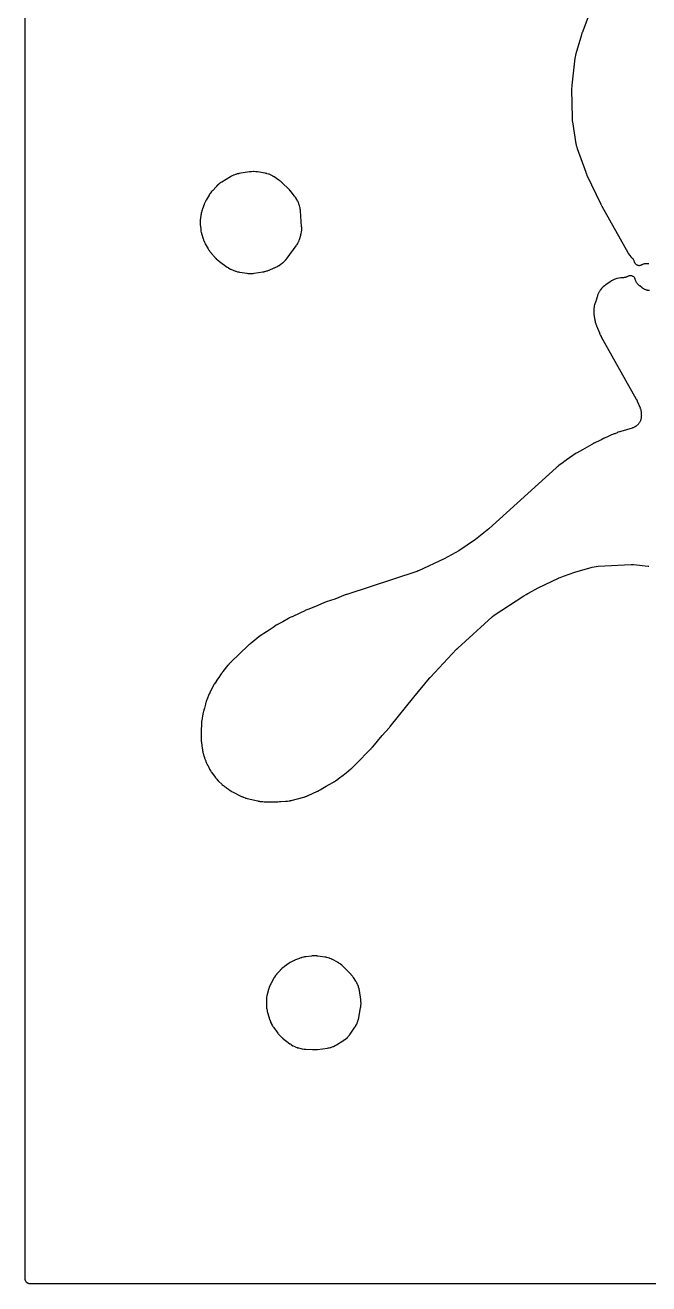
# Model space of a CAD drawing. Header units: millimetres. Extents: x 0 to 300, y 0 to 300.
# Drawn here: x -0.1 to 74.4, y -0.1 to 150 of the extents above; entities that cross this region are included whole.
import ezdxf

# ---------------------------------------------------------------- set-up
doc = ezdxf.new("R2010")
doc.units = ezdxf.units.MM
doc.layers.add('CUT', color=7, linetype='CONTINUOUS')

msp = doc.modelspace()

# ---------------------------------------------------------------- linework, layer by layer
at = {"layer": 'CUT'}
for points in [[(298.5266, -0.0625), (1.4375, -0.0625), (0.5522, -0.0625), (0.4788, -0.0589), (0.4206, -0.0503), (0.3635, -0.036), (0.3082, -0.0162), (0.255, 0.009), (0.2046, 0.0392), (0.1573, 0.0743), (0.1137, 0.1137), (0.0743, 0.1573), (0.0392, 0.2046), (0.009, 0.255), (-0.0162, 0.3082), (-0.036, 0.3635), (-0.0503, 0.4206), (-0.0589, 0.4788), (-0.0625, 0.5522), (-0.0625, 1.4375), (-0.0625, 298.5625)], [(68.9934, 156.0155), (66.4119, 149.106), (66.4083, 149.0962), (66.3841, 149.0277), (66.3804, 149.0172), (66.3519, 148.9313), (66.3485, 148.9209), (66.3271, 148.8526), (66.3237, 148.8414), (65.6614, 146.5697), (65.658, 146.5576), (65.6368, 146.4788), (65.6336, 146.4666), (65.6219, 146.419), (65.6164, 146.3945), (65.584, 146.2345), (65.5795, 146.2098), (65.5718, 146.1613), (65.5699, 146.1489), (65.5588, 146.068), (65.5572, 146.0555), (65.1806, 142.8287), (65.1786, 142.8093), (65.168, 142.683), (65.1667, 142.6635), (65.1586, 142.5047), (65.1579, 142.4852), (65.1555, 142.3585), (65.1555, 142.339), (65.2026, 138.9341), (65.2028, 138.9235), (65.2052, 138.8495), (65.2056, 138.8384), (65.2081, 138.7899), (65.2097, 138.7665), (65.2226, 138.6212), (65.2251, 138.5988), (65.23, 138.56), (65.2314, 138.5495), (65.2419, 138.477), (65.2438, 138.4653), (65.6747, 135.8613), (65.6771, 135.8478), (65.6936, 135.7605), (65.6963, 135.7471), (65.7075, 135.6948), (65.7138, 135.6682), (65.7586, 135.4962), (65.7661, 135.4699), (65.782, 135.4188), (65.7862, 135.4058), (65.8145, 135.3215), (65.819, 135.3086), (66.8456, 132.4651), (66.8506, 132.4515), (66.8848, 132.3636), (66.8902, 132.3502), (66.9357, 132.241), (66.9414, 132.2277), (66.9798, 132.1416), (66.9859, 132.1284), (68.6305, 128.6632), (68.6398, 128.6436), (68.644, 128.635), (68.6736, 128.5752), (68.6782, 128.566), (68.7163, 128.4921), (68.721, 128.4832), (68.7521, 128.4254), (68.7573, 128.4159), (71.8506, 122.899), (71.8577, 122.8866), (71.9052, 122.8065), (71.9126, 122.7943), (71.9423, 122.7469), (71.958, 122.723), (72.0626, 122.5722), (72.0975, 122.5267), (72.2143, 122.3885), (72.2534, 122.3466), (72.3829, 122.2202), (72.4257, 122.1822), (72.491, 122.1296), (72.5139, 122.0899), (72.5408, 122.0373), (72.5773, 121.9564), (72.5989, 121.9014), (72.6272, 121.8172), (72.6331, 121.7964), (72.652, 121.7403), (72.6763, 121.6864), (72.7058, 121.6351), (72.7402, 121.587), (72.7791, 121.5425), (72.8223, 121.5021), (72.8692, 121.4661), (72.9195, 121.4349), (72.9725, 121.4088), (73.0279, 121.388), (73.0851, 121.3728), (73.1434, 121.3633), (73.2025, 121.3596), (73.2616, 121.3618), (73.3202, 121.3697), (73.3777, 121.3834), (73.4336, 121.4026), (73.4874, 121.4273), (73.526, 121.4474), (73.6059, 121.4841), (73.6602, 121.5059), (73.7432, 121.5347), (73.7994, 121.5511), (73.8848, 121.5716), (73.9119, 121.5767), (73.9463, 121.5747), (74.1273, 121.573), (74.1845, 121.5751), (74.3389, 121.5884), (74.3822, 121.5911)], [(74.4505, 118.356), (74.3629, 118.3625), (74.3049, 118.3696), (74.2184, 118.3845), (74.1613, 118.3973), (74.0767, 118.4206), (74.0211, 118.4388), (73.9392, 118.4703), (73.8857, 118.4938), (73.8071, 118.5331), (73.7562, 118.5618), (73.6819, 118.6085), (73.616, 118.6546), (73.5806, 118.6807), (73.2904, 118.9055), (73.2563, 118.9332), (73.1951, 118.9856), (73.1312, 119.0459), (73.0907, 119.0881), (73.033, 119.1544), (72.9968, 119.2003), (72.9458, 119.2719), (72.9142, 119.3212), (72.8705, 119.3974), (72.8439, 119.4495), (72.8078, 119.5296), (72.7864, 119.5841), (72.7583, 119.6674), (72.7519, 119.69), (72.7331, 119.7456), (72.709, 119.799), (72.6798, 119.8499), (72.6458, 119.8976), (72.6073, 119.9418), (72.5647, 119.9821), (72.5183, 120.018), (72.4687, 120.0491), (72.4162, 120.0753), (72.3615, 120.0963), (72.3049, 120.1118), (72.2471, 120.1217), (72.1887, 120.1259), (72.1301, 120.1244), (72.0719, 120.1172), (72.0147, 120.1044), (71.959, 120.086), (71.9054, 120.0623), (71.8381, 120.0285), (71.7572, 119.9928), (71.702, 119.9717), (71.6176, 119.944), (71.5606, 119.9284), (71.4739, 119.9092), (71.4157, 119.8993), (71.3275, 119.8888), (71.2464, 119.8831), (71.202, 119.8811), (71.0744, 119.8785), (71.0159, 119.8744), (70.8315, 119.8525), (70.7736, 119.8427), (70.5923, 119.8029), (70.5357, 119.7875), (70.3592, 119.7302), (70.3043, 119.7093), (70.1342, 119.635), (70.0816, 119.6089), (69.9173, 119.517), (69.8921, 119.5021), (69.8435, 119.4717), (69.8311, 119.4637), (69.7515, 119.4112), (69.7393, 119.4029), (69.2301, 119.0487), (69.2183, 119.0402), (69.1422, 118.9845), (69.1305, 118.9758), (69.0856, 118.9412), (69.0631, 118.9229), (68.9213, 118.8024), (68.879, 118.7628), (68.7513, 118.6309), (68.713, 118.5873), (68.5986, 118.4438), (68.5647, 118.3967), (68.4648, 118.2428), (68.4355, 118.1926), (68.3509, 118.0298), (68.3267, 117.977), (68.2582, 117.8068), (68.2392, 117.7519), (68.1875, 117.5759), (68.1739, 117.5194), (68.1638, 117.4667), (68.156, 117.4301), (68.1404, 117.3633), (68.1202, 117.2911), (68.1049, 117.2437), (68.0788, 117.1735), (68.0523, 117.1102), (68.0371, 117.076), (68.0309, 117.0627), (68.0235, 117.0465), (68.0078, 117.0101), (67.9963, 116.9816), (67.9265, 116.7947), (67.9165, 116.7657), (67.9097, 116.7442), (67.9011, 116.7145), (67.8505, 116.5202), (67.8435, 116.4901), (67.8387, 116.4669), (67.8332, 116.4363), (67.8032, 116.2393), (67.797, 116.1774), (67.7876, 115.981), (67.7878, 115.9188), (67.799, 115.7198), (67.8015, 115.6888), (67.8081, 115.6284), (67.8099, 115.613), (67.8234, 115.5128), (67.8257, 115.4974), (67.9331, 114.8303), (67.936, 114.8138), (67.9563, 114.7072), (67.9596, 114.6908), (67.9735, 114.6271), (67.9816, 114.5947), (68.0397, 114.3857), (68.0495, 114.3537), (68.0704, 114.292), (68.076, 114.2763), (68.1137, 114.1745), (68.1197, 114.1589), (68.4641, 113.3025), (68.4718, 113.2843), (68.5233, 113.1674), (68.5315, 113.1496), (68.601, 113.0051), (68.6098, 112.9875), (68.6689, 112.8742), (68.6782, 112.8569), (72.8742, 105.4165), (72.8806, 105.4051), (72.8951, 105.3784), (72.9013, 105.3669), (72.9087, 105.3528), (72.9147, 105.3412), (72.9285, 105.3141), (72.9343, 105.3024), (72.9409, 105.2889), (72.9466, 105.2772), (72.9596, 105.2496), (72.965, 105.2378), (72.9716, 105.2233), (72.9769, 105.2114), (72.9891, 105.1835), (72.9943, 105.1715), (73.3281, 104.3764), (73.3328, 104.3651), (73.3389, 104.3498), (73.356, 104.304), (73.3746, 104.2497), (73.3982, 104.1684), (73.4173, 104.0888), (73.4333, 104.0047), (73.4416, 103.9461), (73.4472, 103.8968), (73.4486, 103.8807), (73.4495, 103.8685), (73.4732, 103.5389), (73.4753, 103.4952), (73.4772, 103.4151), (73.4749, 103.3277), (73.4706, 103.2696), (73.4599, 103.1828), (73.45, 103.1255), (73.4309, 103.0401), (73.4155, 102.984), (73.3882, 102.9009), (73.3674, 102.8466), (73.3322, 102.7665), (73.3062, 102.7144), (73.2634, 102.6382), (73.2325, 102.5889), (73.1825, 102.5171), (73.1469, 102.471), (73.0902, 102.4045), (73.0503, 102.3621), (72.9874, 102.3014), (72.9436, 102.263), (72.8751, 102.2087), (72.8278, 102.1748), (72.7543, 102.1273), (72.7039, 102.0982), (72.6262, 102.0581), (72.5732, 102.034), (72.492, 102.0016), (72.4162, 101.9757), (72.3745, 101.9625), (71.0289, 101.5732), (71.0107, 101.5677), (70.8931, 101.5295), (70.8751, 101.5234), (70.729, 101.4709), (70.7112, 101.4642), (70.5962, 101.4187), (70.5787, 101.4114), (70.3143, 101.297), (70.2481, 101.2759), (70.2281, 101.2692), (70.0986, 101.2229), (70.0788, 101.2155), (69.9185, 101.1518), (69.899, 101.1436), (69.7731, 101.0884), (69.7539, 101.0795), (69.3433, 100.8818), (69.2427, 100.8411), (69.2226, 100.8326), (69.0599, 100.7598), (69.0401, 100.7505), (68.9126, 100.6878), (68.8931, 100.6777), (68.8892, 100.6756), (68.8791, 100.6707), (68.7473, 100.6039), (68.7312, 100.5955), (68.6279, 100.5392), (68.6121, 100.5302), (68.6064, 100.5269), (67.8334, 100.1547), (67.8236, 100.1498), (67.7552, 100.1153), (67.7447, 100.1099), (67.6603, 100.0652), (67.6502, 100.0597), (67.5842, 100.0231), (67.5734, 100.017), (66.4415, 99.3588), (65.7212, 98.9713), (65.7032, 98.9612), (65.5876, 98.8938), (65.57, 98.8831), (65.4279, 98.7936), (65.4107, 98.7824), (65.3, 98.7072), (65.2831, 98.6953), (64.4937, 98.1187), (64.4819, 98.1113), (64.4693, 98.1033), (64.4203, 98.0713), (64.3957, 98.0543), (64.2383, 97.9397), (64.2145, 97.9215), (64.169, 97.8847), (64.1575, 97.8752), (64.1391, 97.8596), (63.6423, 97.4967), (63.6288, 97.4866), (63.5743, 97.4443), (63.5571, 97.4312), (63.544, 97.4209), (63.5428, 97.4199), (63.542, 97.4193), (63.5288, 97.4088), (63.5145, 97.397), (63.4383, 97.3355), (63.4255, 97.3248), (63.3432, 97.2544), (63.3307, 97.2434), (55.2855, 89.9638), (53.6898, 88.6937), (51.6761, 87.3288), (49.9393, 86.3625), (46.8737, 84.9532), (46.862, 84.9479), (46.8346, 84.9358), (46.8229, 84.9307), (46.8085, 84.9246), (46.7966, 84.9196), (46.7689, 84.9083), (46.757, 84.9035), (46.7433, 84.8982), (46.7313, 84.8936), (46.7033, 84.883), (46.6955, 84.8801), (46.6896, 84.8782), (38.3095, 82.1285), (38.3026, 82.1262), (38.2548, 82.1099), (38.2475, 82.1073), (38.1881, 82.0862), (38.1809, 82.0836), (38.1342, 82.0663), (38.1265, 82.0634), (36.8825, 81.583), (35.8803, 81.2465), (35.8678, 81.2422), (35.7873, 81.2132), (35.775, 81.2086), (35.6747, 81.1699), (35.6625, 81.1651), (35.5834, 81.1325), (35.5712, 81.1274), (34.5706, 80.6904), (33.6753, 80.3447), (33.6612, 80.3391), (33.5703, 80.3013), (33.5564, 80.2953), (33.4434, 80.245), (33.4297, 80.2387), (33.3407, 80.1964), (33.3271, 80.1897), (32.7287, 79.886), (31.7909, 79.4765), (31.773, 79.4683), (31.6575, 79.4134), (31.6399, 79.4046), (31.4974, 79.3309), (31.4801, 79.3216), (31.3685, 79.2592), (31.3515, 79.2493), (30.7069, 78.8603), (30.5217, 78.7664), (30.0524, 78.5282), (30.0516, 78.5278), (30.0422, 78.5229), (29.9767, 78.4883), (29.967, 78.483), (29.9246, 78.4595), (29.9043, 78.4478), (29.7796, 78.3723), (29.7606, 78.3602), (29.728, 78.3388), (29.7192, 78.3329), (29.6588, 78.2916), (29.649, 78.2848), (29.0773, 77.877), (28.4119, 77.4755), (28.3968, 77.4661), (28.2996, 77.4034), (28.2848, 77.3936), (28.1652, 77.3113), (28.1507, 77.301), (28.0574, 77.2327), (28.0432, 77.222), (26.8938, 76.3271), (26.882, 76.3177), (26.8059, 76.2552), (26.7943, 76.2455), (26.7007, 76.1647), (26.6894, 76.1547), (26.6165, 76.0885), (26.6054, 76.0782), (26.5479, 76.0232), (24.492, 74.0591), (24.4766, 74.0445), (24.4627, 74.0308), (24.4384, 74.006), (24.4252, 73.9928), (24.4164, 73.9839), (24.3991, 73.9659), (24.3739, 73.9402), (24.3604, 73.926), (24.2527, 73.8088), (24.2397, 73.7942), (24.157, 73.698), (24.1445, 73.683), (23.5321, 72.9228), (23.5203, 72.9076), (23.4449, 72.8076), (23.4336, 72.7921), (23.3431, 72.6637), (23.3323, 72.6478), (23.2635, 72.5432), (23.2532, 72.527), (23.0682, 72.225), (22.791, 71.8525), (22.7788, 71.8356), (22.7018, 71.7242), (22.6902, 71.7068), (22.6785, 71.6885), (22.5984, 71.5641), (22.5875, 71.5464), (22.5184, 71.4304), (22.5081, 71.4124), (22.1418, 70.7456), (22.1357, 70.7342), (22.1018, 70.6693), (22.0897, 70.6471), (22.0821, 70.6329), (22.0345, 70.54), (22.0273, 70.5257), (21.9707, 70.4075), (21.9639, 70.393), (21.9213, 70.2977), (21.915, 70.283), (21.6156, 69.5623), (21.6106, 69.55), (21.5792, 69.4695), (21.5746, 69.4571), (21.5568, 69.4083), (21.5482, 69.3831), (21.4963, 69.2184), (21.4889, 69.1929), (21.4755, 69.1427), (21.4722, 69.1299), (21.4518, 69.0459), (21.4488, 69.033), (21.3496, 68.5818), (21.3046, 68.4499), (21.2995, 68.4342), (21.2951, 68.42), (21.2762, 68.3648), (21.2726, 68.3541), (21.2485, 68.2794), (21.2451, 68.2682), (21.2302, 68.219), (21.2236, 68.1951), (21.1852, 68.0453), (21.1797, 68.022), (21.171, 67.9816), (21.1688, 67.9706), (21.1539, 67.8943), (21.1517, 67.882), (21.0149, 67.0924), (21.0131, 67.0812), (21.0012, 67.0035), (20.9995, 66.9919), (20.9927, 66.9408), (20.9899, 66.9161), (20.9757, 66.7618), (20.974, 66.738), (20.9718, 66.6965), (20.9714, 66.6853), (20.9688, 66.6076), (20.9685, 66.5949), (20.9614, 65.9943), (20.9535, 65.9225), (20.9521, 65.907), (20.9437, 65.8063), (20.9427, 65.7908), (20.9392, 65.7301), (20.9383, 65.6991), (20.9373, 65.4971), (20.938, 65.466), (20.9408, 65.4053), (20.9418, 65.3898), (20.9491, 65.289), (20.9505, 65.2735), (20.9525, 65.253), (20.9489, 64.948), (20.9489, 64.9373), (20.9493, 64.8586), (20.9495, 64.8467), (20.9506, 64.8029), (20.9516, 64.7803), (20.9609, 64.6339), (20.9628, 64.6114), (20.9667, 64.5725), (20.9679, 64.5619), (20.9766, 64.489), (20.9781, 64.4772), (21.0272, 64.1256), (21.0299, 64.0884), (21.0332, 64.0553), (21.0607, 63.8407), (21.0659, 63.8078), (21.0777, 63.7439), (21.0809, 63.7276), (21.086, 63.7041), (21.111, 63.5245), (21.1133, 63.5093), (21.1295, 63.4115), (21.1322, 63.3965), (21.1435, 63.3379), (21.15, 63.3081), (21.1972, 63.1154), (21.2053, 63.0859), (21.2224, 63.0288), (21.227, 63.0142), (21.2579, 62.9199), (21.2628, 62.9055), (21.3133, 62.7638), (21.3259, 62.717), (21.3298, 62.7031), (21.3458, 62.649), (21.3546, 62.6216), (21.4162, 62.4445), (21.4263, 62.4175), (21.4474, 62.3652), (21.4529, 62.3519), (21.49, 62.2658), (21.4939, 62.2572), (21.5097, 62.2127), (21.5159, 62.1961), (21.5577, 62.0889), (21.5644, 62.0725), (21.5914, 62.009), (21.6062, 61.9768), (21.7083, 61.7708), (21.725, 61.7396), (21.7592, 61.6796), (21.7599, 61.6784), (21.8428, 61.4982), (21.8492, 61.4847), (21.892, 61.3974), (21.8988, 61.384), (21.9258, 61.3323), (21.9403, 61.3061), (22.0386, 61.1385), (22.0544, 61.1131), (22.0864, 61.0643), (22.0948, 61.0519), (22.1501, 60.972), (22.1588, 60.9598), (22.5966, 60.3599), (22.6072, 60.3457), (22.6778, 60.2548), (22.6889, 60.241), (22.7328, 60.1877), (22.7561, 60.161), (22.8182, 60.0942), (22.8937, 60.0037), (22.917, 59.9774), (22.964, 59.9274), (22.9762, 59.9148), (23.0569, 59.8339), (23.0694, 59.8216), (23.4132, 59.4962), (23.4261, 59.4843), (23.5113, 59.4083), (23.5245, 59.3968), (23.5769, 59.3528), (23.6045, 59.331), (23.7872, 59.1946), (23.816, 59.1745), (23.8732, 59.1368), (23.888, 59.1274), (23.98, 59.0705), (24.071, 58.9932), (24.085, 58.9817), (24.1771, 58.9081), (24.1914, 58.897), (24.248, 58.8546), (24.2777, 58.8337), (24.4742, 58.704), (24.5051, 58.685), (24.5664, 58.6497), (24.5822, 58.6408), (24.6861, 58.5851), (24.7022, 58.5768), (25.7654, 58.0469), (25.7811, 58.0393), (25.8844, 57.9916), (25.9004, 57.9845), (25.9631, 57.9576), (25.9957, 57.9448), (26.2095, 57.8678), (26.2428, 57.8569), (26.3082, 57.8376), (26.3251, 57.8329), (26.4351, 57.8038), (26.452, 57.7996), (27.7238, 57.5032), (27.7275, 57.5023), (27.7434, 57.4989), (27.8466, 57.4777), (27.8625, 57.4747), (27.9248, 57.4637), (27.9569, 57.4589), (28.1659, 57.4335), (28.1981, 57.4305), (28.2612, 57.4262), (28.2774, 57.4254), (28.2915, 57.4248), (28.3026, 57.423), (28.47, 57.3998), (28.5225, 57.3949), (28.6913, 57.3864), (28.7176, 57.3857), (28.7692, 57.3854), (28.7823, 57.3855), (28.868, 57.3868), (28.8812, 57.3872), (29.419, 57.4076), (29.8865, 57.4016), (29.9011, 57.4016), (29.9963, 57.4027), (30.0109, 57.4031), (30.0681, 57.4051), (30.0973, 57.4069), (30.2868, 57.423), (30.3159, 57.4262), (30.3307, 57.4282), (30.3492, 57.4302), (30.405, 57.4377), (30.4192, 57.4398), (30.468, 57.4475), (31.0125, 57.4682), (31.0291, 57.4691), (31.1369, 57.4762), (31.1535, 57.4775), (31.218, 57.4835), (31.251, 57.4876), (31.4646, 57.5196), (31.4973, 57.5254), (31.5608, 57.5386), (31.5771, 57.5422), (31.6822, 57.567), (31.6984, 57.5711), (33.2075, 57.972), (33.2197, 57.9754), (33.2985, 57.9981), (33.3106, 58.0017), (33.3577, 58.0164), (33.3816, 58.0244), (33.536, 58.0797), (33.5596, 58.0887), (33.6053, 58.1072), (33.6169, 58.1121), (33.6923, 58.1446), (33.7038, 58.1497), (34.8394, 58.6677), (34.8571, 58.6762), (34.9715, 58.733), (34.989, 58.742), (35.1301, 58.8179), (35.1473, 58.8275), (35.2577, 58.8916), (35.2745, 58.9018), (35.8689, 59.2736), (36.662, 59.7082), (36.6719, 59.7137), (36.7401, 59.7528), (36.7502, 59.7587), (36.7745, 59.7732), (36.7793, 59.7761), (36.8196, 59.8003), (36.8399, 59.8131), (36.9704, 59.899), (36.9902, 59.9126), (37.0284, 59.9399), (37.0381, 59.947), (37.1007, 59.9938), (37.1103, 60.0011), (37.4499, 60.2658), (37.4828, 60.2879), (37.4979, 60.2983), (37.6194, 60.385), (37.6342, 60.3959), (37.7288, 60.468), (37.7432, 60.4793), (38.232, 60.8754), (38.8259, 61.3383), (38.8356, 61.346), (38.8981, 61.3968), (38.9076, 61.4047), (38.9445, 61.436), (38.9631, 61.4524), (39.0815, 61.5615), (39.0994, 61.5787), (39.1336, 61.613), (39.1423, 61.6218), (39.198, 61.68), (39.2065, 61.689), (39.4035, 61.9033), (41.2088, 63.7304), (41.218, 63.7399), (41.2768, 63.8021), (41.2858, 63.8118), (41.3579, 63.8916), (41.3667, 63.9014), (41.4227, 63.9662), (41.4313, 63.9763), (42.5273, 65.3002), (43.3645, 66.2106), (43.3704, 66.217), (43.4105, 66.2619), (43.4166, 66.2689), (43.4657, 66.3256), (43.4716, 66.3325), (43.5098, 66.3779), (43.5159, 66.3854), (46.3414, 69.8632), (48.1913, 72.1403), (48.1956, 72.1455), (48.2057, 72.1577), (48.21, 72.1629), (48.2204, 72.1754), (48.2258, 72.1817), (48.2384, 72.1965), (48.2438, 72.2028), (48.2502, 72.2101), (48.2557, 72.2164), (48.2686, 72.231), (48.2742, 72.2372), (48.277, 72.2404), (48.2837, 72.2477), (48.2994, 72.2646), (48.3061, 72.2719), (51.4359, 75.5889), (51.4407, 75.594), (51.452, 75.6057), (51.4569, 75.6108), (51.4685, 75.6227), (51.4745, 75.6288), (51.4875, 75.6419), (51.4882, 75.6426), (51.4952, 75.6496), (51.5014, 75.6556), (51.5157, 75.6695), (51.5219, 75.6755), (51.5251, 75.6785), (51.5325, 75.6854), (51.5498, 75.7016), (51.5573, 75.7084), (55.6915, 79.4704), (55.7024, 79.4802), (55.728, 79.5027), (55.7306, 79.505), (55.74, 79.513), (55.7892, 79.5538), (55.8063, 79.5675), (55.8308, 79.5858), (55.8965, 79.633), (55.9251, 79.6527), (59.4493, 81.9811), (59.7149, 82.125), (59.9436, 82.249), (60.017, 82.2888), (61.1791, 82.9187), (63.5702, 84.0833), (63.6416, 84.1088), (63.7947, 84.1635), (64.1911, 84.3053), (65.5463, 84.7898), (67.5884, 85.385), (68.3345, 85.4986), (72.2448, 85.6949), (72.252, 85.6952), (72.269, 85.6959), (72.2721, 85.696), (72.3051, 85.6967), (72.3711, 85.6969), (72.3937, 85.6965), (72.4252, 85.695), (72.5084, 85.6892), (72.544, 85.686), (74.2866, 85.4954), (74.3, 85.4938), (74.331, 85.49), (74.3443, 85.4882), (74.3601, 85.486), (74.3732, 85.4841)]]:
    msp.add_lwpolyline(points, dxfattribs=at)
for points in [[(21.7689, 123.3484), (21.7765, 123.3354), (21.8269, 123.2512), (21.8348, 123.2383), (21.8664, 123.1885), (21.8832, 123.1635), (21.9963, 123.0033), (22.0144, 122.979), (22.0508, 122.9327), (22.0602, 122.9209), (22.1227, 122.8453), (22.1325, 122.8337), (22.5737, 122.3263), (22.5855, 122.3132), (22.6629, 122.2292), (22.675, 122.2165), (22.7229, 122.1675), (22.7482, 122.1431), (22.9171, 121.9895), (22.9438, 121.9666), (22.9971, 121.9236), (23.011, 121.9127), (23.1019, 121.8436), (23.1161, 121.8332), (24.0504, 121.1651), (24.0646, 121.1552), (24.1578, 121.0926), (24.1723, 121.0832), (24.2292, 121.0472), (24.259, 121.0296), (24.4553, 120.9209), (24.4859, 120.9051), (24.5467, 120.8759), (24.5623, 120.8686), (24.6649, 120.823), (24.6808, 120.8162), (24.8262, 120.7563), (24.8428, 120.7498), (24.9512, 120.7089), (24.968, 120.7028), (25.0337, 120.6802), (25.0678, 120.6697), (25.2909, 120.6075), (25.3256, 120.599), (25.3935, 120.5844), (25.411, 120.5809), (25.525, 120.5599), (25.5426, 120.5569), (26.3809, 120.428), (26.3865, 120.4271), (26.4017, 120.425), (26.5002, 120.4124), (26.5154, 120.4106), (26.5747, 120.4046), (26.6052, 120.4023), (26.8008, 120.3923), (26.8619, 120.3923), (27.0574, 120.4024), (27.0879, 120.4047), (27.1473, 120.4108), (27.1624, 120.4125), (27.2609, 120.4252), (27.2761, 120.4273), (28.3065, 120.5863), (28.3241, 120.5892), (28.4379, 120.6103), (28.4553, 120.6137), (28.5232, 120.6284), (28.5578, 120.6369), (28.7805, 120.699), (28.8145, 120.7096), (28.8227, 120.7124), (28.8296, 120.7143), (28.8635, 120.725), (28.929, 120.7478), (28.9458, 120.7539), (29.0538, 120.7951), (29.0703, 120.8017), (29.6657, 121.0493), (29.6799, 121.0554), (29.7717, 121.0964), (29.7857, 121.1029), (29.8402, 121.1289), (29.8677, 121.1429), (30.0442, 121.2387), (30.071, 121.2542), (30.1225, 121.2857), (30.1356, 121.2939), (30.2199, 121.3485), (30.2328, 121.3571), (30.2377, 121.3604), (30.4927, 121.5349), (30.4927, 121.535), (30.5065, 121.5447), (30.5949, 121.6089), (30.6084, 121.619), (30.6604, 121.6591), (30.6865, 121.6804), (30.8497, 121.8213), (30.8981, 121.8681), (31.0444, 122.0265), (31.0666, 122.0518), (31.1084, 122.1024), (31.1189, 122.1156), (31.1861, 122.2019), (31.1963, 122.2153), (32.2772, 123.6857), (32.2848, 123.6963), (32.3333, 123.7654), (32.3407, 123.7761), (32.3689, 123.8183), (32.3829, 123.8402), (32.4697, 123.9825), (32.4947, 124.028), (32.5678, 124.1753), (32.5889, 124.2228), (32.6497, 124.3779), (32.6587, 124.4023), (32.6752, 124.4503), (32.6793, 124.4627), (32.705, 124.5431), (32.7088, 124.5556), (32.8302, 124.9665), (32.8339, 124.9796), (32.857, 125.0648), (32.8604, 125.078), (32.8731, 125.1295), (32.879, 125.156), (32.9131, 125.3268), (32.9212, 125.3805), (32.9394, 125.5513), (32.9427, 125.6055), (32.9455, 125.7796), (32.9453, 125.8068), (32.9437, 125.8598), (32.9431, 125.8734), (32.9385, 125.9616), (32.9376, 125.9751), (32.7952, 127.8705), (32.7941, 127.884), (32.7855, 127.9714), (32.7841, 127.9848), (32.7777, 128.0372), (32.7739, 128.0639), (32.7454, 128.2347), (32.7342, 128.2875), (32.6911, 128.4528), (32.6751, 128.5044), (32.6165, 128.6674), (32.6068, 128.6926), (32.5868, 128.7414), (32.5815, 128.7538), (32.5463, 128.8342), (32.5407, 128.8465), (32.4679, 129.0032), (32.4602, 129.019), (32.4092, 129.1209), (32.4011, 129.1364), (32.3687, 129.1966), (32.3512, 129.227), (32.2318, 129.4209), (32.2125, 129.4502), (32.1733, 129.5062), (32.1631, 129.5205), (32.095, 129.6119), (32.0844, 129.6258), (31.6825, 130.1341), (31.6701, 130.1492), (31.5881, 130.2463), (31.5752, 130.261), (31.4684, 130.3793), (31.4551, 130.3936), (31.3669, 130.4851), (31.3531, 130.499), (30.652, 131.1808), (30.6422, 131.1901), (30.5781, 131.2497), (30.5681, 131.2588), (30.5288, 131.2938), (30.5082, 131.3112), (30.3723, 131.4215), (30.3509, 131.438), (30.3086, 131.4693), (30.2977, 131.4772), (30.2261, 131.5277), (30.215, 131.5353), (29.6665, 131.904), (29.6533, 131.9126), (29.5669, 131.9675), (29.5534, 131.9757), (29.5006, 132.0073), (29.4732, 132.0228), (29.2947, 132.1172), (29.2375, 132.1438), (29.0526, 132.2179), (28.993, 132.2383), (28.7987, 132.2934), (28.7681, 132.3012), (28.7081, 132.3149), (28.6927, 132.3182), (28.5923, 132.3383), (28.5768, 132.3412), (27.6865, 132.4953), (27.6702, 132.4979), (27.5639, 132.5133), (27.5475, 132.5155), (27.4835, 132.5229), (27.4506, 132.5259), (27.2394, 132.5388), (27.1734, 132.5392), (26.962, 132.5289), (26.9291, 132.5264), (26.865, 132.5197), (26.8486, 132.5178), (26.7421, 132.5037), (26.7258, 132.5013), (25.458, 132.298), (25.4439, 132.2956), (25.3524, 132.2787), (25.3384, 132.2759), (25.2837, 132.2645), (25.2558, 132.2579), (25.0783, 132.2118), (25.0237, 132.1947), (24.8537, 132.1327), (24.8009, 132.1106), (24.6354, 132.0316), (24.6099, 132.0187), (24.5606, 131.9922), (24.5481, 131.9853), (24.4672, 131.9394), (24.4549, 131.9321), (23.3998, 131.2988), (23.3877, 131.2914), (23.3098, 131.2421), (23.298, 131.2344), (23.2519, 131.2037), (23.2287, 131.1874), (23.0824, 131.0796), (23.0384, 131.0438), (22.9029, 130.9227), (22.8822, 130.9033), (22.8427, 130.8645), (22.8327, 130.8544), (22.7686, 130.7883), (22.7588, 130.778), (22.2835, 130.2643), (22.273, 130.2526), (22.2057, 130.1759), (22.1955, 130.164), (22.1562, 130.1169), (22.1368, 130.0923), (22.0147, 129.9289), (21.9966, 129.9033), (21.9625, 129.8524), (21.9539, 129.8392), (21.8994, 129.7529), (21.8912, 129.7396), (21.5391, 129.1485), (21.5322, 129.1367), (21.4886, 129.0596), (21.4821, 129.0476), (21.4569, 129.0007), (21.4446, 128.9764), (21.3681, 128.8167), (21.3569, 128.7918), (21.3362, 128.7428), (21.331, 128.7302), (21.2983, 128.6479), (21.2934, 128.6352), (21.0909, 128.0901), (21.0853, 128.0743), (21.0504, 127.9714), (21.0452, 127.9555), (21.0259, 127.8932), (21.017, 127.861), (20.9645, 127.6503), (20.9573, 127.6176), (20.9451, 127.5535), (20.9422, 127.5371), (20.9248, 127.4298), (20.9224, 127.4132), (20.8558, 126.9142), (20.8539, 126.8979), (20.8426, 126.7915), (20.8411, 126.7752), (20.8361, 126.7111), (20.8345, 126.6783), (20.8296, 126.4646), (20.8297, 126.4317), (20.8318, 126.3675), (20.8325, 126.3511), (20.8389, 126.2444), (20.8401, 126.228), (20.8861, 125.6991), (20.8877, 125.6827), (20.8999, 125.5764), (20.902, 125.5601), (20.9111, 125.4966), (20.9166, 125.4641), (20.9583, 125.2545), (20.9656, 125.2224), (20.9816, 125.1603), (20.9859, 125.1444), (21.0153, 125.0416), (21.0201, 125.0258), (21.1741, 124.5386), (21.179, 124.5238), (21.2121, 124.4279), (21.2174, 124.4132), (21.2387, 124.3561), (21.2504, 124.3271), (21.3313, 124.1411), (21.3445, 124.1128), (21.3717, 124.0583), (21.3789, 124.0444), (21.4265, 123.9548), (21.434, 123.9411)], [(28.7301, 33.7087), (28.73, 33.6958), (28.7297, 33.1792), (28.7299, 33.164), (28.7324, 33.0654), (28.7329, 33.0502), (28.7359, 32.9911), (28.7382, 32.9608), (28.7577, 32.7673), (28.7669, 32.7073), (28.8059, 32.5167), (28.8127, 32.4871), (28.8275, 32.4298), (28.8315, 32.4151), (28.8586, 32.3202), (28.8629, 32.3057), (29.156, 31.3684), (29.1611, 31.3529), (29.1956, 31.2524), (29.2011, 31.237), (29.2235, 31.1772), (29.2357, 31.1469), (29.3196, 30.955), (29.349, 30.8966), (29.4533, 30.7149), (29.4704, 30.687), (29.5051, 30.6335), (29.5142, 30.6199), (29.5744, 30.5324), (29.5839, 30.5191), (30.0841, 29.8332), (30.0925, 29.8219), (30.1484, 29.749), (30.1571, 29.7379), (30.1917, 29.6949), (30.2099, 29.6733), (30.3299, 29.5377), (30.3693, 29.4972), (30.5015, 29.3734), (30.5225, 29.3546), (30.5646, 29.3188), (30.5754, 29.3098), (30.6467, 29.2519), (30.6578, 29.2432), (31.5355, 28.5647), (31.5478, 28.5554), (31.6287, 28.4961), (31.6412, 28.4872), (31.6907, 28.4528), (31.7165, 28.4359), (31.8844, 28.3317), (31.9384, 28.302), (32.1137, 28.2167), (32.1705, 28.1927), (32.3562, 28.125), (32.3854, 28.1151), (32.443, 28.0974), (32.4578, 28.0931), (32.5543, 28.0661), (32.5692, 28.0622), (32.8395, 27.9941), (32.8535, 27.9907), (32.9445, 27.9701), (32.9585, 27.9671), (33.0135, 27.956), (33.0418, 27.951), (33.2262, 27.9229), (33.2547, 27.9193), (33.3105, 27.9135), (33.3248, 27.9122), (33.4178, 27.9048), (33.4321, 27.9039), (34.2298, 27.8597), (34.2329, 27.8595), (34.2475, 27.8589), (34.342, 27.8559), (34.3566, 27.8556), (34.4134, 27.8553), (34.4425, 27.8558), (34.6314, 27.8636), (34.6604, 27.8656), (34.717, 27.8707), (34.7315, 27.8722), (34.8254, 27.883), (34.8399, 27.8848), (36.0092, 28.048), (36.0243, 28.0503), (36.1219, 28.0665), (36.1369, 28.0692), (36.1953, 28.0804), (36.2251, 28.0869), (36.4147, 28.1333), (36.4298, 28.1378), (36.4461, 28.1419), (36.5048, 28.1596), (36.6871, 28.2252), (36.7436, 28.2488), (36.9208, 28.3338), (36.9481, 28.3477), (37.0006, 28.3763), (37.014, 28.3838), (37.1002, 28.4337), (37.1134, 28.4415), (37.8698, 28.9047), (37.8829, 28.913), (37.9675, 28.9678), (37.9804, 28.9764), (38.0303, 29.0106), (38.0554, 29.0288), (38.2133, 29.1495), (38.2605, 29.1897), (38.4031, 29.3242), (38.4459, 29.369), (38.5756, 29.5195), (38.5953, 29.5435), (38.6324, 29.5914), (38.6417, 29.6037), (38.7014, 29.685), (38.7104, 29.6976), (38.7143, 29.7032), (39.2933, 30.5355), (39.3023, 30.5488), (39.3594, 30.6358), (39.368, 30.6493), (39.401, 30.7025), (39.4171, 30.7301), (39.5157, 30.9102), (39.5434, 30.9679), (39.6212, 31.1548), (39.6426, 31.2152), (39.7007, 31.412), (39.709, 31.443), (39.7235, 31.5038), (39.727, 31.5194), (39.7484, 31.6213), (39.7515, 31.637), (39.9771, 32.8726), (39.9799, 32.889), (39.9963, 32.996), (39.9987, 33.0125), (40.0068, 33.077), (40.01, 33.1101), (40.0248, 33.323), (40.0258, 33.3896), (40.0169, 33.6028), (40.0146, 33.636), (40.0083, 33.7007), (40.0065, 33.7172), (39.993, 33.8246), (39.9907, 33.8411), (39.8283, 34.8973), (39.8257, 34.913), (39.8073, 35.0146), (39.8043, 35.0302), (39.7916, 35.0909), (39.7843, 35.1219), (39.7322, 35.3187), (39.7128, 35.3792), (39.6412, 35.5668), (39.6154, 35.6249), (39.5231, 35.8064), (39.508, 35.8344), (39.477, 35.8881), (39.4689, 35.9017), (39.4149, 35.9898), (39.4064, 36.0032), (39.1198, 36.4441), (39.1111, 36.4571), (39.0537, 36.5407), (39.0446, 36.5535), (39.0088, 36.6028), (38.9898, 36.6276), (38.8622, 36.7852), (38.8419, 36.809), (38.8012, 36.8543), (38.7906, 36.8658), (38.7208, 36.9394), (38.7099, 36.9506), (37.8899, 37.772), (37.8794, 37.7823), (37.8103, 37.8481), (37.7996, 37.8581), (37.7572, 37.8967), (37.7349, 37.9159), (37.5896, 38.0354), (37.5425, 38.0705), (37.3862, 38.1752), (37.3614, 38.191), (37.3123, 38.2205), (37.2996, 38.2279), (37.2167, 38.2751), (37.2038, 38.2822), (36.6364, 38.5868), (36.6246, 38.5929), (36.5481, 38.6319), (36.5363, 38.6377), (36.4897, 38.6601), (36.4657, 38.671), (36.31, 38.7377), (36.2605, 38.7563), (36.1017, 38.8083), (36.0508, 38.8226), (35.8858, 38.8609), (35.86, 38.8663), (35.8092, 38.8758), (35.7962, 38.878), (35.7115, 38.8919), (35.6984, 38.8939), (34.8769, 39.0099), (34.8635, 39.0116), (34.7768, 39.0219), (34.7635, 39.0233), (34.7112, 39.0283), (34.6844, 39.0303), (34.5124, 39.039), (34.4587, 39.0393), (34.2866, 39.0326), (34.2598, 39.031), (34.2075, 39.0266), (34.1941, 39.0253), (34.1073, 39.0161), (34.094, 39.0145), (33.4269, 38.9283), (33.409, 38.9257), (33.2928, 38.9072), (33.275, 38.904), (33.2056, 38.8908), (33.1703, 38.8829), (32.9425, 38.8249), (32.9077, 38.815), (32.8404, 38.7935), (32.8233, 38.7877), (32.7124, 38.7485), (32.6954, 38.7422), (32.1026, 38.5124), (32.086, 38.5057), (31.9786, 38.4603), (31.9622, 38.4531), (31.8986, 38.4239), (31.8664, 38.408), (31.6608, 38.2985), (31.6297, 38.2807), (31.57, 38.2442), (31.5549, 38.2346), (31.4573, 38.1708), (31.4424, 38.1607), (30.9077, 37.7878), (30.8937, 37.7777), (30.8036, 37.7109), (30.7899, 37.7005), (30.737, 37.6589), (30.7106, 37.6368), (30.5428, 37.4884), (30.5176, 37.4648), (30.4698, 37.4174), (30.4578, 37.4051), (30.3805, 37.3239), (30.3688, 37.3113), (29.986, 36.885), (29.9743, 36.8716), (29.9, 36.7838), (29.8888, 36.7701), (29.8458, 36.7161), (29.8245, 36.6878), (29.6921, 36.4999), (29.6726, 36.4703), (29.6362, 36.4116), (29.6271, 36.3965), (29.5694, 36.2969), (29.5608, 36.2815), (29.253, 35.7123), (29.2447, 35.6965), (29.1925, 35.5926), (29.1847, 35.5765), (29.1552, 35.5132), (29.1411, 35.4803), (29.0557, 35.2642), (29.0435, 35.2305), (29.0218, 35.1642), (29.0164, 35.1472), (28.9835, 35.0356), (28.9787, 35.0184), (28.826, 34.4377), (28.8229, 34.4252), (28.8034, 34.3441), (28.8006, 34.3316), (28.7899, 34.2826), (28.785, 34.2574), (28.7569, 34.0954), (28.7503, 34.0445), (28.7362, 33.8806), (28.7345, 33.855), (28.7324, 33.8049), (28.7319, 33.792)]]:
    msp.add_lwpolyline(points, close=True, dxfattribs=at)

doc.saveas('drawing.dxf')
